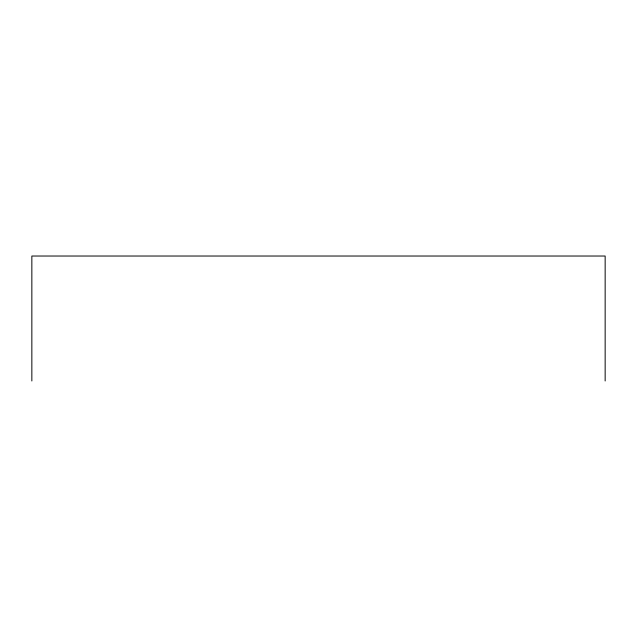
<?xml version="1.0" encoding="UTF-8"?>
<svg xmlns="http://www.w3.org/2000/svg" width="637" height="637" viewBox="0 0 637 637"><rect width="100%" height="100%" fill="white"/><g stroke="black" fill="none" stroke-linecap="round" stroke-linejoin="round"><path stroke-width="0.96" d="M605.15 380.974L605.15 256.026L31.85 256.026L31.85 380.974"/></g></svg>
